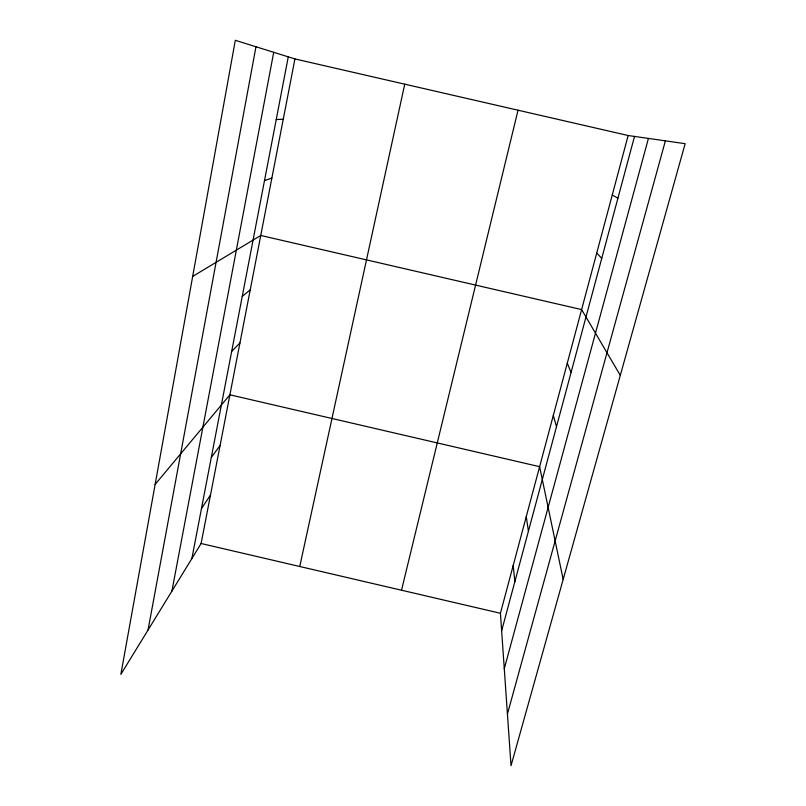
<?xml version="1.0" encoding="UTF-8"?>
<svg xmlns="http://www.w3.org/2000/svg" width="806" height="806" viewBox="0 0 806 806"><rect width="100%" height="100%" fill="white"/><g stroke="black" fill="none" stroke-linecap="round" stroke-linejoin="round"><path stroke-width="1.21" d="M148.042 630.04L255.965 46.758M171.91 591.12L273.718 52.309M191.868 558.558L288.276 56.853M201.107 543.506L294.936 58.939L235.302 40.3L120.85 674.37L201.107 543.506L500.425 613.275L511.024 765.7L685.15 143.68L628.156 135.519L294.936 58.939M299.751 566.497L404.743 84.177M401.519 590.224L518.036 110.21M500.425 613.275L628.156 135.519M501.644 630.806L634.513 136.436M504.274 668.708L648.427 138.42M507.427 714.035L665.383 140.849M201.48 508.566L210.487 495.055M211.313 457.405L220.088 445.496M155.135 484.426L229.901 394.799L539.617 466.684L563.172 579.413M231.685 351.366L239.946 342.923M242.253 296.396L250.223 289.817M192.684 276.408L260.751 235.463L581.62 309.585L620.298 375.354M264.509 180.584L271.864 178.086M276.236 119.53L283.249 119.258M612.258 195.012L617.91 198.195M596.742 253.013L601.739 258.373M567.293 363.184L571.061 372.503M553.289 415.533L556.513 426.656M526.258 516.656L528.424 531.144M513.19 565.51L514.873 581.549"/></g></svg>
